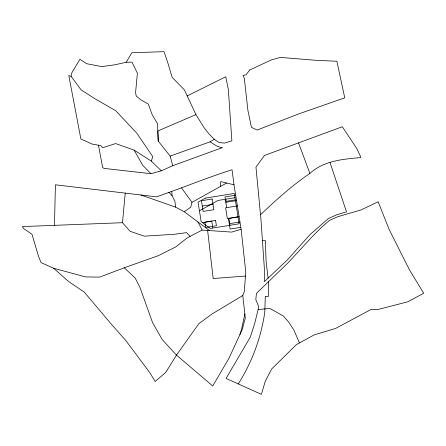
<?xml version="1.0" encoding="UTF-8"?>
<svg xmlns="http://www.w3.org/2000/svg" width="446" height="446" viewBox="0 0 446 446"><rect width="100%" height="100%" fill="white"/><g stroke="black" fill="none" stroke-linecap="round" stroke-linejoin="round"><path stroke-width="0.67" d="M54.49 225.33L55.416 184.8L156.468 196.842C181.745 188.123 206.509 177.882 232.043 169.748L233.999 184.8L241.124 229.272L245.779 271.882L244.324 291.478L242.775 295.514L245.328 318.043L242.167 329.739L228.937 358.316L212.72 386.013L176.471 355.088L162.232 339.579L152.538 322.536L139.866 287.157L135.11 277.953L124.272 267.778L99.581 277.133L85.52 276.916L53.609 268.236L41.071 262.622L38.546 256.344L32.012 234.379L23.75 228.581L22.3 226.579L122.477 222.705L130.137 231.323L144.381 236.163L174.213 234.301L186.506 232.634L190.124 236.352L202.189 230.058L231.703 232.098L241.124 229.272M220.374 186.478L220.731 181.578L233.999 184.8M122.477 222.705L125.237 193.118M244.876 314.029L241.537 329.349L239.898 334.639M258.128 309.574L258.674 306.569L255.792 299.556L256.483 293.323L288.495 262.371L311.252 237.701L321.365 227.477L329.36 220.452L337.745 216.706L360.886 209.988L378.158 201.765L389.107 229.383L409.4 269.741L423.7 293.273L407.655 301.853L377.706 309.535L371.122 309.435L335.587 328.44L314.285 334.829L296.473 344.574L271.536 369.115L265.225 381.386L261.384 394.342L226.083 378.442L250.223 337.243L254.666 323.634L258.128 309.574L269.93 308.448L283.533 316.136L288.752 322.146L293.986 330.263L299.456 342.946M161.346 170.807L151.255 161.084L152.827 156.697L137.011 133.465L115.77 110.781L94.552 98.499L81.066 89.858L71.07 76.316L72.018 72.33L79.951 59.329L86.708 63.728L101.783 66.599L114.968 64.776L126.218 62.256L132.033 62.122L137.385 73.216L135.551 92.79L136.292 96.057L140.819 99.843L148.278 104.057L152.237 114.839L157.533 123.693L158.235 141.092L170.149 156.106L172.758 165.706L161.346 170.807L150.882 173.689L103.951 168.382L102.625 167.401L98.46 145.195M226.601 183.005L191.97 202.339L190.749 207.173L184.248 211.75L175.59 207.145L140.958 194.991M126.218 62.256L131.782 52.773L163.983 51.658L167.501 61.749L172.156 77.32L184.415 89.914L195.945 114.616L204.223 127.885L208.583 133.477L214.281 139.252L219.181 142.614L224.645 143.055L231.87 140.858L228.341 89.495L225.754 76.762L187.125 95.951M238.236 383.917L238.855 382.991A183.183 183.183 0 0 0 257.281 343.866A183.529 183.529 0 0 0 264.773 312.272L265.292 296.339L268.392 296.378L268.369 281.827M260.514 214.755C276.068 199.919 292.069 185.575 309.881 173.427C323.523 160.789 342.941 159.138 360.591 157.577L360.29 155.961L356.845 148.602L342.305 126.742L264.439 155.464L255.971 167.161L260.927 219.075L264.4 269.1L264.422 281.604L287.14 260.152L309.831 234.78L328.356 218.551L337.115 214.632L346.52 211.895L330.023 162.556M170.149 156.106L210.06 141.85L214.281 139.252M242.775 295.514L211.716 314.19L198.827 323.712L176.471 355.088L165.75 372.416L155.158 381.481L149.867 372.784L125.962 340.722L111.584 324.448L84.166 292.002L68.422 281.387L53.609 268.236M190.124 236.352L186.885 238.175L175.585 247.023L158.302 255.681L124.272 267.778M199.423 210.824L218.044 200.427L234.97 197.712M195.945 114.616L157.828 130.99L158.235 141.092M172.758 165.706L222.281 147.637L221.166 147.665L216.672 145.953L210.06 141.85M235.672 195.231L224.974 196.948L226.685 207.646M235.315 199.858L226.144 201.33L225.804 199.184M202.289 206.069L212.987 204.357M225.827 202.294L236.525 200.583M237.383 205.929L225.615 207.819L227.332 218.518L239.101 216.628M202.523 222.677L211.772 221.194L212.865 228.023M238.058 216.979L228.887 218.451L229.985 225.28M229.261 223.697L239.959 221.98M240.812 227.332L230.114 229.043L228.402 218.345M245.473 276.041L213.177 278.527L207.624 230.431M262.426 240.712L265.331 240.545L266.128 262.109L268.107 278.126M71.07 76.316L68.812 75.591L80.86 138.951L91.937 144.03L100.746 145.602L102.703 147.743L115.62 143.573L134.146 150.118L151.255 161.084M184.248 211.75L209.469 230.56M150.882 173.689L142.648 165.187L134.146 150.118M168.789 192.17L172.084 195.671L174.893 201.124L175.59 207.145M181.567 187.922L191.97 202.339M197.929 221.952L202.189 230.058M298.48 142.759L309.881 173.427M171.799 191.568L172.084 195.671M249.71 70.044L246.014 74.794L242.998 75.541L244.313 78.295L247.915 110.413L251.433 127.322L257.147 130.031L298.714 113.914L344.747 97.841L336.886 61.269L315.807 60.288L280.261 57.406L271.107 60.009L249.71 70.044M205.394 198.096L198.041 202.2L201.163 221.656L210.256 228.441L239.151 223.814L234.289 193.464L205.394 198.096M212.134 199.005L201.436 200.722L203.147 211.421L213.846 209.704L212.134 199.005M215.563 220.402L204.865 222.119L205.723 227.466L216.421 225.754L215.563 220.402"/></g></svg>
